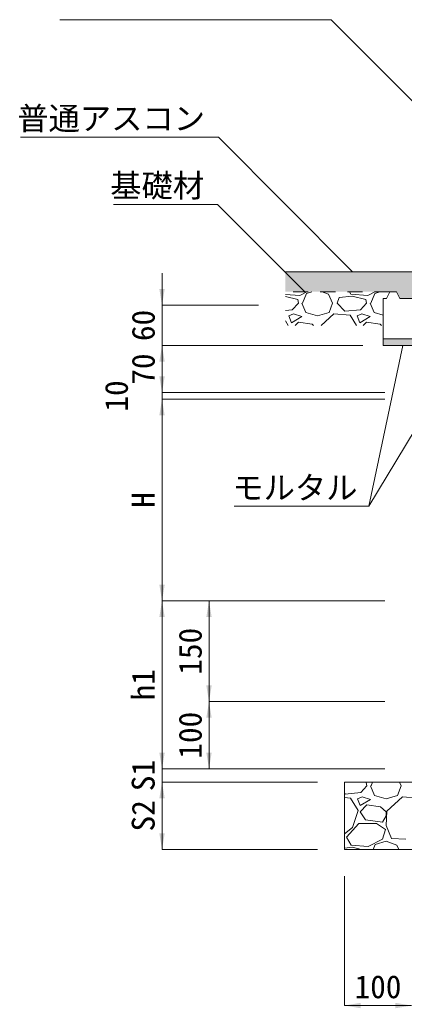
# Model space of a CAD drawing. Units: millimetres at full size. Extents: x 87158 to 122251, y -125707 to -112261.
# Drawn here: x 98079 to 98652, y -115237 to -113766 of the extents above; entities that cross this region are included whole.
import ezdxf
from ezdxf.enums import TextEntityAlignment as Align

# ---------------------------------------------------------------- set-up
doc = ezdxf.new("R2010")
doc.units = ezdxf.units.MM
doc.header["$LTSCALE"] = 30
doc.linetypes.add('USER1', pattern=[1.35, 0.75, -0.6])
doc.layers.add('ハッチング_モルタル', color=30, linetype='Continuous')
doc.layers.add('ハッチング_舗装', color=7, linetype='Continuous')
for name, color, linetype, lineweight in [('ハッチング_基礎', 150, 'Continuous', 9), ('寸法線', 7, 'Continuous', 13), ('引出線', 4, 'Continuous', 13), ('本体', 2, 'Continuous', 13), ('舗装・基礎', 3, 'Continuous', 13)]:
    doc.layers.add(name, color=color, linetype=linetype, lineweight=lineweight)
doc.styles.add('ＭＳ ゴシック', font='')
doc.styles.get('ＭＳ ゴシック').set_extended_font_data('MS Gothic')

# ---------------------------------------------------------------- blocks, each defined once
blk = doc.blocks.new('filled_arrow')
at = {"color": 0, "linetype": 'Continuous', "lineweight": -2}
blk.add_solid([(7.5, 1.25), (0, 0), (7.5, -1.25)], dxfattribs=at)

msp = doc.modelspace()

# ---------------------------------------------------------------- hatches: boundary and pattern name
at = {"layer": 'ハッチング_モルタル'}
msp.add_hatch(color=256, dxfattribs=at).paths.add_polyline_path([(98875.6, -114256.16), (98875.6, -114210.66), (98880.1, -114210.66), (98880.1, -114190.66), (98867.6, -114190.66), (98870.1, -114240.66), (98620.1, -114240.66), (98620.1, -114250.66), (98665.6, -114250.66), (98810.14, -114250.66, -0.35751), (98813.09, -114253.07), (98814.6, -114260.66), (98820.1, -114260.66), (98820.1, -114256.16)])
at = {"layer": 'ハッチング_舗装'}
msp.add_hatch(color=256, dxfattribs=at).paths.add_polyline_path([(98474.6, -114140.66), (98474.6, -114170.66), (98630.1, -114170.66), (98640.1, -114170.66), (98645.1, -114180.66), (98668.1, -114180.66), (98670.1, -114140.66)])
at = {"layer": '引出線'}
msp.add_hatch(color=256, dxfattribs=at).paths.add_polyline_path([(98649.35, -114250.66), (98648.91, -114251.79), (98649.3, -114251.87)])

# ---------------------------------------------------------------- linework, layer by layer
at = {"layer": 'ハッチング_基礎'}
for p, q in [((98496.01, -114176.12), (98474.6, -114174.41)), ((98492.96, -114182.22), (98474.6, -114177.63)), ((98506.44, -114170.66), (98496.01, -114176.12)), ((98500.08, -114187.3), (98506.17, -114173.07)), ((98506.17, -114173.07), (98513.9, -114170.66)), ((98529.54, -114170.66), (98538.68, -114174.09)), ((98538.68, -114174.09), (98544.78, -114187.3)), ((98551.89, -114187.3), (98554.94, -114179.17)), ((98574.24, -114177.14), (98554.94, -114179.17)), ((98572.21, -114174.09), (98570.21, -114170.66)), ((98597.61, -114176.12), (98572.21, -114174.09)), ((98594.56, -114182.22), (98574.24, -114177.14)), ((98608.04, -114170.66), (98597.61, -114176.12)), ((98601.68, -114187.3), (98607.77, -114173.07)), ((98607.77, -114173.07), (98615.5, -114170.66)), ((98493.98, -114187.3), (98484.84, -114197.46)), ((98493.98, -114187.3), (98492.96, -114182.22)), ((98499.06, -114187.3), (98505.16, -114201.52)), ((98539.7, -114201.52), (98544.78, -114187.3)), ((98563.07, -114199.49), (98551.89, -114187.3)), ((98595.58, -114187.3), (98586.44, -114197.46)), ((98595.58, -114187.3), (98594.56, -114182.22)), ((98600.66, -114187.3), (98606.76, -114201.52)), ((98484.84, -114197.46), (98474.6, -114198.35)), ((98486.87, -114203.55), (98479.76, -114206.6)), ((98479.76, -114206.6), (98483.82, -114216.76)), ((98483.82, -114216.76), (98499.06, -114207.62)), ((98499.06, -114207.62), (98486.87, -114203.55)), ((98505.16, -114201.52), (98522.43, -114206.6)), ((98522.43, -114206.6), (98539.7, -114201.52)), ((98546.81, -114203.55), (98528.08, -114220.66)), ((98571.2, -114205.59), (98546.81, -114203.55)), ((98586.44, -114197.46), (98563.07, -114199.49)), ((98580.41, -114220.66), (98571.2, -114205.59)), ((98588.47, -114203.55), (98581.36, -114206.6)), ((98581.36, -114206.6), (98585.42, -114216.76)), ((98585.42, -114216.76), (98600.66, -114207.62)), ((98600.66, -114207.62), (98588.47, -114203.55)), ((98606.76, -114201.52), (98620.1, -114205.45)), ((98478.81, -114220.66), (98474.6, -114213.78)), ((98493.98, -114215.75), (98489.07, -114220.66)), ((98514.3, -114218.79), (98493.98, -114215.75)), ((98516.43, -114220.66), (98514.3, -114218.79)), ((98595.58, -114215.75), (98590.67, -114220.66)), ((98615.9, -114218.79), (98595.58, -114215.75)), ((98618.03, -114220.66), (98615.9, -114218.79)), ((98595.09, -114900.95), (98593.91, -114900.66)), ((98596.11, -114906.03), (98595.09, -114900.95)), ((98602.2, -114906.03), (98604.51, -114900.66)), ((98644.43, -114900.66), (98646.91, -114906.03)), ((98586.96, -114916.19), (98563.6, -114918.23)), ((98596.11, -114906.03), (98586.96, -114916.19)), ((98601.19, -114906.03), (98607.28, -114920.26)), ((98641.83, -114920.26), (98646.91, -114906.03)), ((98563.6, -114918.23), (98562.6, -114917.14)), ((98571.72, -114924.32), (98562.6, -114923.56)), ((98582.9, -114942.61), (98571.72, -114924.32)), ((98589, -114922.29), (98581.88, -114925.34)), ((98581.88, -114925.34), (98585.95, -114935.5)), ((98585.95, -114935.5), (98601.19, -114926.35)), ((98601.19, -114926.35), (98589, -114922.29)), ((98607.28, -114920.26), (98624.56, -114925.34)), ((98624.56, -114925.34), (98641.83, -114920.26)), ((98648.94, -114922.29), (98625.57, -114943.63)), ((98673.32, -114924.32), (98648.94, -114922.29)), ((98574.77, -114968.01), (98582.9, -114942.61)), ((98596.11, -114934.48), (98585.95, -114944.64)), ((98585.95, -114944.64), (98594.08, -114956.83)), ((98616.43, -114937.53), (98596.11, -114934.48)), ((98624.56, -114944.64), (98616.43, -114937.53)), ((98625.57, -114943.63), (98624.56, -114964.96)), ((98624.56, -114950.74), (98624.56, -114944.64)), ((98594.08, -114956.83), (98619.48, -114959.88)), ((98619.48, -114959.88), (98624.56, -114950.74)), ((98562.6, -114977.41), (98574.77, -114968.01)), ((98565.63, -114982.23), (98583.92, -114961.91)), ((98583.92, -114961.91), (98610.33, -114961.91)), ((98610.33, -114961.91), (98623.54, -114971.06)), ((98623.54, -114971.06), (98619.48, -114985.28)), ((98624.56, -114964.96), (98632.68, -114984.27)), ((98572.74, -114994.43), (98565.63, -114982.23)), ((98619.48, -114985.28), (98598.14, -114996.46)), ((98608.3, -114993.41), (98624.56, -114988.33)), ((98624.56, -114988.33), (98640.81, -114994.43)), ((98632.68, -114984.27), (98654.02, -114985.28)), ((98574.77, -114997.47), (98562.6, -114998.75)), ((98598.14, -114996.46), (98572.74, -114994.43)), ((98587.51, -115000.66), (98574.77, -114997.47)), ((98605.19, -115000.66), (98608.3, -114993.41)), ((98640.81, -114994.43), (98643.69, -115000.66))]:
    msp.add_line(p, q, dxfattribs=at)
at = {"layer": '寸法線'}
for p, q in [((98290.77, -114298.66), (98290.77, -114142.66)), ((98434.6, -114190.66), (98290.77, -114190.66)), ((98290.77, -114320.66), (98290.77, -114250.66)), ((98590.1, -114250.66), (98290.77, -114250.66)), ((98590.1, -114250.66), (98290.77, -114250.66)), ((98290.77, -114272.66), (98290.77, -114378.66)), ((98622.6, -114320.66), (98290.77, -114320.66)), ((98622.6, -114320.66), (98290.77, -114320.66)), ((98622.6, -114330.66), (98290.77, -114330.66)), ((98290.77, -114330.66), (98290.77, -114630.66)), ((98622.6, -114330.66), (98290.77, -114330.66)), ((98290.77, -114880.66), (98290.77, -114630.66)), ((98622.6, -114630.66), (98290.77, -114630.66)), ((98622.6, -114630.66), (98290.77, -114630.66)), ((98360.77, -114630.66), (98360.77, -114780.66)), ((98622.6, -114630.66), (98360.77, -114630.66)), ((98622.6, -114780.66), (98360.77, -114780.66)), ((98360.77, -114780.66), (98360.77, -114880.66)), ((98622.6, -114780.66), (98360.77, -114780.66)), ((98290.77, -114832.66), (98290.77, -114948.66)), ((98622.6, -114880.66), (98290.77, -114880.66)), ((98622.6, -114880.66), (98290.77, -114880.66)), ((98622.6, -114880.66), (98360.77, -114880.66)), ((98522.6, -114900.66), (98290.77, -114900.66)), ((98290.77, -114900.66), (98290.77, -115000.66)), ((98522.6, -114900.66), (98290.77, -114900.66)), ((98522.6, -115000.66), (98290.77, -115000.66)), ((98562.6, -115040.66), (98562.6, -115233.08)), ((98662.6, -115233.08), (98562.6, -115233.08))]:
    msp.add_line(p, q, dxfattribs=at)
at = {"layer": '引出線'}
msp.add_line((98649.35, -114250.66), (98599.16, -114489.61), dxfattribs=at)
at = {"layer": '引出線', "lineweight": 9}
msp.add_lwpolyline([(98767.6, -113990.66), (98542.61, -113765.67), (98138.29, -113765.67)], dxfattribs=at)
at = {"layer": '引出線'}
for points in [[(98574.82, -114140.66), (98374.82, -113940.66), (98079.97, -113940.66)], [(98503.53, -114170.66), (98373.53, -114040.66), (98218.3, -114040.66)], [(98695.1, -114330.66), (98599.16, -114489.61), (98398.43, -114489.61)]]:
    msp.add_lwpolyline(points, dxfattribs=at)
msp.add_lwpolyline([(98649.35, -114250.66), (98648.91, -114251.79), (98649.3, -114251.87)], close=True, dxfattribs=at)
at = {"layer": '本体'}
for p, q in [((98620.1, -114180.66), (98625.1, -114180.66)), ((98620.1, -114180.66), (98620.1, -114240.66)), ((98630.1, -114170.66), (98625.1, -114180.66)), ((98630.1, -114170.66), (98640.1, -114170.66)), ((98640.1, -114170.66), (98645.1, -114180.66)), ((98645.1, -114180.66), (98668.1, -114180.66)), ((98620.1, -114240.66), (98870.1, -114240.66))]:
    msp.add_line(p, q, dxfattribs=at)
at = {"layer": '舗装・基礎'}
for p, q in [((98670.1, -114140.66), (98474.6, -114140.66)), ((98620.1, -114240.66), (98620.1, -114250.66)), ((98668.6, -114250.66), (98620.1, -114250.66)), ((99192.6, -114900.66), (98562.6, -114900.66)), ((98562.6, -114900.66), (98562.6, -115000.66)), ((99192.6, -115000.66), (98562.6, -115000.66))]:
    msp.add_line(p, q, dxfattribs=at)
at = {"layer": '舗装・基礎', "linetype": 'USER1'}
msp.add_line((98630.1, -114170.66), (98474.6, -114170.66), dxfattribs=at)

# ---------------------------------------------------------------- block references
at = {"layer": '寸法線', "xscale": 3.2, "yscale": 3.2}
for p, rotation in [((98290.77, -114190.66), 90), ((98290.77, -114250.66), 270), ((98290.77, -114250.66), 270), ((98290.77, -114320.66), 90), ((98290.77, -114320.66), 90), ((98290.77, -114330.66), 270), ((98290.77, -114330.66), 270), ((98290.77, -114630.66), 90), ((98290.77, -114630.66), 270), ((98360.77, -114630.66), 270), ((98360.77, -114780.66), 90), ((98360.77, -114780.66), 270), ((98290.77, -114880.66), 90), ((98290.77, -114880.66), 90), ((98360.77, -114880.66), 90), ((98290.77, -114900.66), 270), ((98290.77, -114900.66), 270), ((98290.77, -115000.66), 90), ((98662.6, -115233.08), 180)]:
    msp.add_blockref('filled_arrow', p, dxfattribs=dict(at, rotation=rotation))
msp.add_blockref('filled_arrow', (98562.6, -115233.08), dxfattribs=at)
at = {"layer": '引出線', "xscale": 0.16, "yscale": 0.16, "rotation": 135}
for p in [(98574.82, -114140.66), (98503.53, -114170.66)]:
    msp.add_blockref('filled_arrow', p, dxfattribs=at)

# ---------------------------------------------------------------- texts
at = {"layer": '寸法線', "style": 'ＭＳ ゴシック'}
for s, p in [('60', (98262.77, -114220.66)), ('70', (98262.77, -114285.66)), ('10', (98222.77, -114325.66)), ('H', (98262.77, -114480.66)), ('150', (98332.77, -114705.66)), ('h1', (98262.77, -114755.66)), ('100', (98332.77, -114830.66)), ('S1', (98262.77, -114890.66)), ('S2', (98262.77, -114950.66))]:
    msp.add_text(s, height=34.18, rotation=90, dxfattribs=at).set_placement(p, align=Align.MIDDLE_CENTER)
msp.add_text('100', height=34.18, dxfattribs=at).set_placement((98612.6, -115205.08), align=Align.MIDDLE_CENTER)
at = {"layer": '引出線', "style": 'ＭＳ ゴシック'}
for s, p in [('普通アスコン', (98354.82, -113895.45)), ('基礎材', (98353.53, -113995.45))]:
    msp.add_text(s, height=34.18, dxfattribs=at).set_placement(p, align=Align.TOP_RIGHT)
msp.add_text('モルタル', height=34.18, dxfattribs=at).set_placement((98488.79, -114445.13), align=Align.TOP_CENTER)

doc.saveas('drawing.dxf')
